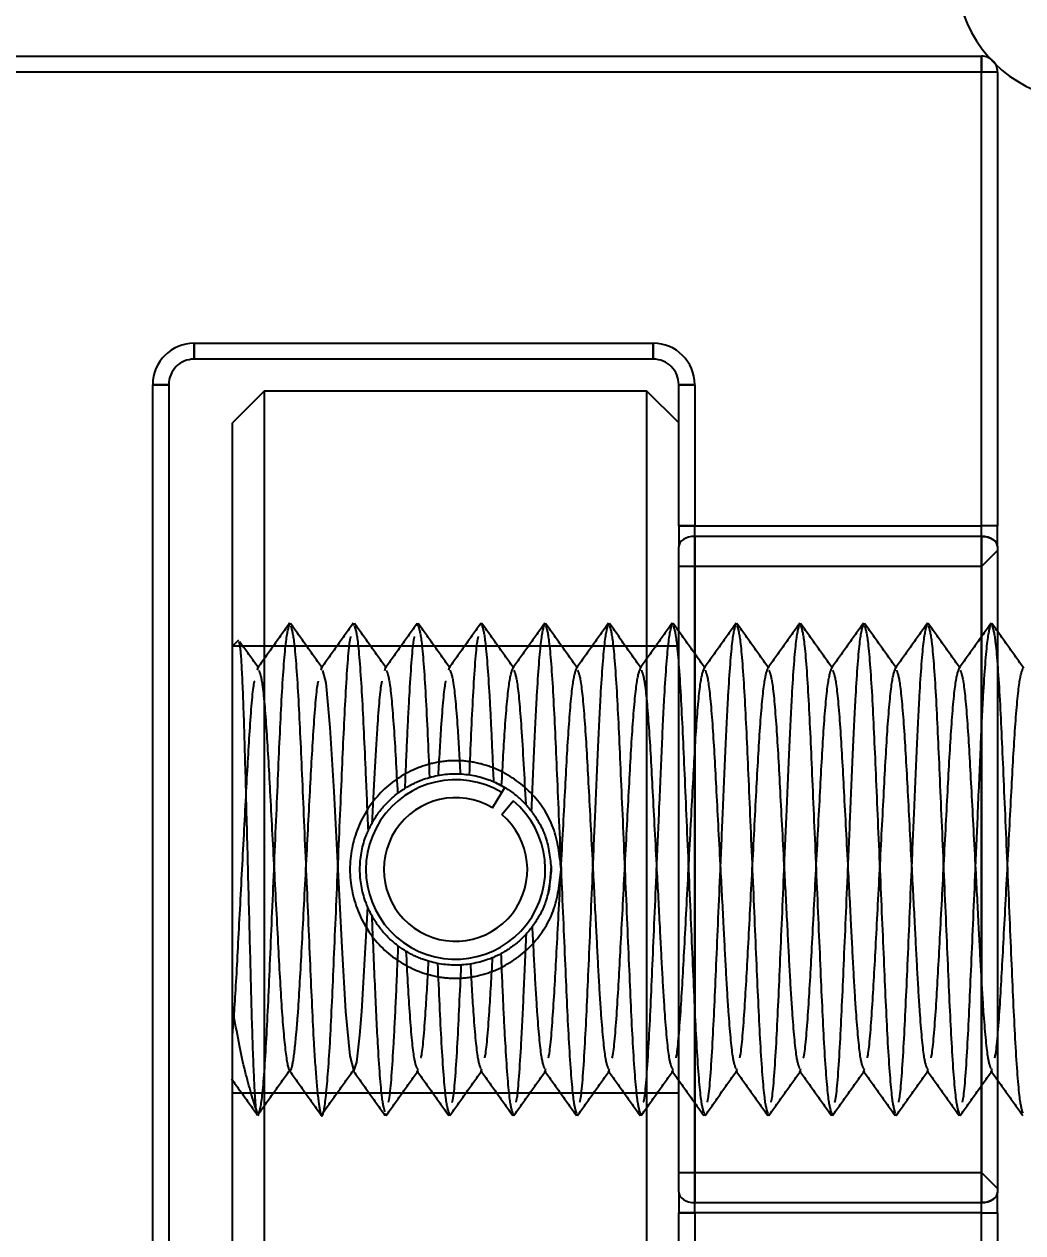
# Model space of a CAD drawing. Header units: metres. Extents: x 0 to 21025, y 0 to 14850.
# Drawn here: x 2786.76 to 2818.08, y 6321.47 to 6359.37 of the extents above; entities that cross this region are included whole.
import ezdxf

# ---------------------------------------------------------------- set-up
doc = ezdxf.new("R2010")
doc.units = ezdxf.units.M
doc.header["$LTSCALE"] = 25
doc.linetypes.add('HIDDEN2', pattern=[4.7625, 3.175, -1.5875])
for name, color, linetype in [('18_COTAS', 7, 'Continuous'), ('SL4', 4, 'Continuous'), ('ST1', 7, 'HIDDEN2')]:
    doc.layers.add(name, color=color, linetype=linetype)
doc.styles.add('ROMANS', font='ROMANS.SHX')
doc.dimstyles.new('25___1-25', dxfattribs={"dimscale": 25, "dimtxt": 2.5, "dimasz": 2, "dimexe": 1.5, "dimexo": 1, "dimgap": 0.5, "dimtad": 1, "dimzin": 12, "dimtxsty": 'ROMANS', "dimcen": 0, "dimclrd": 256, "dimclre": 256, "dimclrt": 3, "dimazin": 3, "dimtfac": 1, "dimtmove": 0, "dimatfit": 0, "dimfxl": 1, "dimlwd": -1, "dimlwe": -1, "dimarcsym": 0})

# ---------------------------------------------------------------- blocks, each defined once
blk = doc.blocks.new('*D49')
at = {"layer": '18_COTAS', "transparency": 16777216}
for p, q in [((2751.773, 6357.865), (2751.773, 7037.945)), ((5720.748, 6357.865), (5720.748, 7037.945)), ((2801.773, 7000.445), (5670.748, 7000.445))]:
    blk.add_line(p, q, dxfattribs=at)
for points in [[(2801.773, 7008.778), (2801.773, 6992.112), (2751.773, 7000.445)], [(5670.748, 7008.778), (5670.748, 6992.112), (5720.748, 7000.445)]]:
    blk.add_solid(points, dxfattribs=at)
at = {"layer": 'Defpoints', "color": 0, "transparency": 16777216}
for p in [(5720.748, 7000.445), (2751.773, 6332.865), (5720.748, 6332.865)]:
    blk.add_point(p, dxfattribs=at)
at = {"layer": '18_COTAS', "color": 3, "transparency": 16777216, "insert": (4236.26, 7050.147), "char_height": 62.5, "attachment_point": 5, "style": 'ROMANS'}
blk.add_mtext('2968,98', dxfattribs=at)

msp = doc.modelspace()

# ---------------------------------------------------------------- linework, layer by layer
at = {"layer": 'SL4'}
msp.add_arc((2820.008, 6360.985), 4, 133.5552, 273.4151, dxfattribs=at)
at = {"layer": 'ST1'}
for p, q in [((2784.443, 6358.365), (2816.793, 6358.365)), ((2816.793, 6358.365), (2816.793, 6357.865)), ((2816.793, 6357.865), (2816.793, 6358.365)), ((2816.793, 6357.865), (2784.443, 6357.865)), ((2816.793, 6343.636), (2816.793, 6357.865)), ((2817.293, 6357.865), (2816.793, 6357.865)), ((2817.293, 6357.865), (2816.793, 6357.865)), ((2817.293, 6357.865), (2817.293, 6343.636)), ((2792.093, 6349.365), (2792.093, 6348.865)), ((2792.093, 6349.365), (2806.493, 6349.365)), ((2792.093, 6348.865), (2792.093, 6349.365)), ((2806.493, 6349.365), (2806.493, 6348.865)), ((2806.493, 6348.865), (2806.493, 6349.365)), ((2806.493, 6348.865), (2792.093, 6348.865)), ((2790.793, 6317.665), (2790.793, 6348.065)), ((2790.793, 6348.065), (2791.293, 6348.065)), ((2791.293, 6348.065), (2790.793, 6348.065)), ((2791.293, 6348.065), (2791.293, 6317.665)), ((2807.793, 6348.065), (2807.293, 6348.065)), ((2807.293, 6343.636), (2807.293, 6348.065)), ((2807.293, 6348.065), (2807.793, 6348.065)), ((2807.793, 6348.065), (2807.793, 6343.636)), ((2794.293, 6347.865), (2793.293, 6346.865)), ((2794.293, 6347.865), (2794.293, 6317.865)), ((2806.293, 6347.865), (2794.293, 6347.865)), ((2806.293, 6317.865), (2806.293, 6347.865)), ((2807.293, 6346.865), (2806.293, 6347.865)), ((2793.293, 6318.865), (2793.293, 6346.865)), ((2807.793, 6343.636), (2807.293, 6343.636)), ((2807.293, 6343.636), (2807.293, 6342.983)), ((2807.293, 6343.636), (2807.793, 6343.636)), ((2807.793, 6343.309), (2807.793, 6343.636)), ((2807.793, 6343.636), (2816.793, 6343.636)), ((2807.793, 6343.309), (2807.793, 6343.636)), ((2816.793, 6343.309), (2816.793, 6343.636)), ((2817.293, 6343.636), (2816.793, 6343.636)), ((2817.293, 6343.636), (2816.793, 6343.636)), ((2816.793, 6343.309), (2816.793, 6343.636)), ((2817.293, 6342.983), (2817.293, 6343.636)), ((2807.793, 6343.309), (2807.793, 6322.421)), ((2816.793, 6343.309), (2807.793, 6343.309)), ((2807.793, 6322.421), (2807.793, 6343.309)), ((2816.793, 6322.421), (2816.793, 6343.309)), ((2816.793, 6343.309), (2816.793, 6342.365)), ((2807.293, 6322.748), (2807.293, 6342.983)), ((2817.293, 6342.865), (2816.793, 6342.365)), ((2817.293, 6342.983), (2817.293, 6322.748)), ((2816.793, 6342.365), (2807.293, 6342.365)), ((2816.793, 6342.365), (2816.793, 6332.865)), ((2797.083, 6340.516), (2797.099, 6340.593)), ((2799.081, 6340.508), (2799.099, 6340.593)), ((2801.082, 6340.513), (2801.099, 6340.593)), ((2793.481, 6340.053), (2793.293, 6339.865)), ((2807.293, 6339.865), (2793.293, 6339.865)), ((2794.08, 6339.112), (2794.099, 6339.187)), ((2796.08, 6339.112), (2796.099, 6339.187)), ((2798.078, 6339.106), (2798.099, 6339.187)), ((2800.079, 6339.111), (2800.099, 6339.187)), ((2801.479, 6335.621), (2801.836, 6335.438)), ((2801.74, 6335.277), (2801.836, 6335.438)), ((2801.45, 6334.795), (2801.74, 6335.277)), ((2802.22, 6335.165), (2802.276, 6335.116)), ((2801.738, 6334.59), (2802.099, 6335.021)), ((2816.793, 6332.865), (2816.793, 6323.365)), ((2799.099, 6326.544), (2799.12, 6326.624)), ((2801.099, 6326.544), (2801.118, 6326.619)), ((2803.099, 6326.544), (2803.119, 6326.623)), ((2805.099, 6326.544), (2805.119, 6326.623)), ((2807.099, 6326.544), (2807.119, 6326.623)), ((2809.099, 6326.544), (2809.119, 6326.623)), ((2811.099, 6326.544), (2811.119, 6326.623)), ((2813.099, 6326.544), (2813.119, 6326.623)), ((2815.099, 6326.544), (2815.119, 6326.623)), ((2817.099, 6326.544), (2817.119, 6326.623)), ((2793.293, 6325.865), (2807.293, 6325.865)), ((2794.02, 6325.391), (2794.073, 6325.221)), ((2798.099, 6325.138), (2798.117, 6325.223)), ((2800.099, 6325.138), (2800.116, 6325.217)), ((2802.099, 6325.138), (2802.117, 6325.226)), ((2804.099, 6325.138), (2804.117, 6325.226)), ((2806.099, 6325.138), (2806.117, 6325.226)), ((2808.099, 6325.138), (2808.117, 6325.226)), ((2810.099, 6325.138), (2810.117, 6325.226)), ((2812.099, 6325.138), (2812.117, 6325.226)), ((2814.099, 6325.138), (2814.117, 6325.226)), ((2816.099, 6325.138), (2816.117, 6325.226)), ((2807.293, 6323.365), (2816.793, 6323.365)), ((2816.793, 6323.365), (2817.293, 6322.865)), ((2816.793, 6323.365), (2816.793, 6322.421)), ((2807.293, 6322.748), (2807.293, 6322.095)), ((2817.293, 6322.095), (2817.293, 6322.748)), ((2807.793, 6322.421), (2816.793, 6322.421)), ((2807.793, 6322.095), (2807.793, 6322.421)), ((2807.793, 6322.095), (2807.793, 6322.421)), ((2816.793, 6322.095), (2816.793, 6322.421)), ((2816.793, 6322.095), (2816.793, 6322.421)), ((2807.293, 6322.095), (2807.793, 6322.095)), ((2807.293, 6317.665), (2807.293, 6322.095)), ((2807.793, 6322.095), (2807.293, 6322.095)), ((2816.793, 6322.095), (2807.793, 6322.095)), ((2807.793, 6322.095), (2807.793, 6317.665)), ((2816.793, 6322.095), (2817.293, 6322.095)), ((2816.793, 6307.865), (2816.793, 6322.095)), ((2816.793, 6322.095), (2817.293, 6322.095)), ((2817.293, 6322.095), (2817.293, 6307.865))]:
    msp.add_line(p, q, dxfattribs=at)
at = {"layer": 'ST1', "flags": 128}
for points in [[(2807.793, 6343.309), (2807.695, 6343.303), (2807.601, 6343.284), (2807.515, 6343.254), (2807.439, 6343.214), (2807.377, 6343.164), (2807.331, 6343.108), (2807.302, 6343.047), (2807.293, 6342.983)], [(2807.793, 6343.309), (2807.695, 6343.303), (2807.601, 6343.284), (2807.515, 6343.254), (2807.439, 6343.214), (2807.377, 6343.164), (2807.331, 6343.108), (2807.302, 6343.047), (2807.293, 6342.983)], [(2816.793, 6343.309), (2816.89, 6343.303), (2816.984, 6343.284), (2817.071, 6343.254), (2817.146, 6343.214), (2817.208, 6343.164), (2817.255, 6343.108), (2817.283, 6343.047), (2817.293, 6342.983)], [(2817.293, 6342.983), (2817.283, 6343.047), (2817.255, 6343.108), (2817.208, 6343.164), (2817.146, 6343.214), (2817.071, 6343.254), (2816.984, 6343.284), (2816.89, 6343.303), (2816.793, 6343.309)], [(2796.121, 6339.101), (2796.221, 6338.712), (2796.353, 6337.315), (2796.47, 6335.307), (2796.599, 6332.865), (2796.728, 6330.423), (2796.844, 6328.416), (2796.977, 6327.018), (2797.099, 6326.544), (2797.191, 6326.822), (2797.293, 6327.668), (2797.353, 6328.416), (2797.47, 6330.423), (2797.536, 6331.681), (2797.536, 6331.681)], [(2803.291, 6332.981), (2803.228, 6332.246), (2803.187, 6332.075)], [(2807.293, 6322.748), (2807.302, 6322.684), (2807.331, 6322.623), (2807.377, 6322.566), (2807.439, 6322.517), (2807.515, 6322.476), (2807.601, 6322.446), (2807.695, 6322.428), (2807.793, 6322.421)], [(2807.293, 6322.748), (2807.302, 6322.684), (2807.331, 6322.623), (2807.377, 6322.566), (2807.439, 6322.517), (2807.515, 6322.476), (2807.601, 6322.446), (2807.695, 6322.428), (2807.793, 6322.421)], [(2817.293, 6322.748), (2817.283, 6322.684), (2817.255, 6322.623), (2817.208, 6322.566), (2817.146, 6322.517), (2817.071, 6322.476), (2816.984, 6322.446), (2816.89, 6322.428), (2816.793, 6322.421)], [(2816.793, 6322.421), (2816.89, 6322.428), (2816.984, 6322.446), (2817.071, 6322.476), (2817.146, 6322.517), (2817.208, 6322.566), (2817.255, 6322.623), (2817.283, 6322.684), (2817.293, 6322.748)]]:
    msp.add_lwpolyline(points, dxfattribs=at)
at = {"layer": 'ST1'}
for centre, radius, start, end in [((2816.793, 6357.865), 0.5, 0, 90), ((2792.093, 6348.065), 1.3, 90, 180), ((2792.093, 6348.065), 1.3, 90, 180), ((2806.493, 6348.065), 1.3, 0, 90), ((2806.493, 6348.065), 1.3, 0, 90), ((2792.093, 6348.065), 0.8, 90, 180), ((2806.493, 6348.065), 0.8, 0, 90), ((2800.293, 6332.865), 2.813, 59.0347, 50.0347), ((2800.293, 6332.865), 2.25, 59.0347, 50.0347)]:
    msp.add_arc(centre, radius, start, end, dxfattribs=at)
for points, knots in [([(2795.084, 6340.583), (2794.917, 6340.348), (2794.582, 6339.878), (2794.247, 6339.409), (2794.08, 6339.174)], [0, 0, 0, 0, 0.5000673, 1, 1, 1, 1]), ([(2794.099, 6325.138), (2794.139, 6325.253), (2794.219, 6325.485), (2794.356, 6327.271), (2794.468, 6329.829), (2794.599, 6332.865), (2794.729, 6335.902), (2794.842, 6338.46), (2794.978, 6340.246), (2795.059, 6340.478), (2795.099, 6340.593)], [0, 0, 0, 0, 0.124094, 0.251439, 0.373757, 0.5, 0.626243, 0.748561, 0.875906, 1, 1, 1, 1]), ([(2796.12, 6339.17), (2795.953, 6339.405), (2795.618, 6339.874), (2795.284, 6340.344), (2795.117, 6340.578)], [0, 0, 0, 0, 0.499945, 1, 1, 1, 1]), ([(2795.118, 6340.501), (2795.152, 6340.399), (2795.226, 6340.173), (2795.356, 6338.454), (2795.468, 6335.904), (2795.599, 6332.864), (2795.729, 6329.833), (2795.83, 6327.544), (2795.932, 6326.093), (2796.021, 6325.312), (2796.112, 6325.008), (2796.22, 6325.539), (2796.356, 6327.256), (2796.468, 6329.833), (2796.599, 6332.861), (2796.729, 6335.913), (2796.842, 6338.42), (2796.947, 6339.924), (2796.999, 6340.13), (2797.01, 6340.173)], [0, 0, 0, 0, 0.055189, 0.122515, 0.187183, 0.253927, 0.32067, 0.385338, 0.430374, 0.475409, 0.518752, 0.584359, 0.651686, 0.716354, 0.783097, 0.84984, 0.914508, 0.981835, 1, 1, 1, 1]), ([(2797.084, 6340.583), (2796.917, 6340.348), (2796.582, 6339.878), (2796.247, 6339.409), (2796.08, 6339.174)], [0, 0, 0, 0, 0.500067, 1, 1, 1, 1]), ([(2798.12, 6339.17), (2797.953, 6339.405), (2797.618, 6339.874), (2797.284, 6340.344), (2797.117, 6340.578)], [0, 0, 0, 0, 0.499945, 1, 1, 1, 1]), ([(2797.118, 6340.501), (2797.152, 6340.399), (2797.226, 6340.173), (2797.356, 6338.453), (2797.453, 6336.243), (2797.521, 6334.677), (2797.547, 6334.073)], [0, 0, 0, 0, 0.242398, 0.538103, 0.822134, 1, 1, 1, 1]), ([(2799.082, 6340.581), (2798.915, 6340.346), (2798.581, 6339.876), (2798.246, 6339.407), (2798.079, 6339.172)], [0, 0, 0, 0, 0.500062, 1, 1, 1, 1]), ([(2800.118, 6339.173), (2799.951, 6339.408), (2799.616, 6339.877), (2799.282, 6340.347), (2799.115, 6340.581)], [0, 0, 0, 0, 0.499939, 1, 1, 1, 1]), ([(2799.116, 6340.511), (2799.15, 6340.406), (2799.226, 6340.177), (2799.356, 6338.457), (2799.435, 6336.652), (2799.474, 6335.752)], [0, 0, 0, 0, 0.295689, 0.648778, 1, 1, 1, 1]), ([(2801.083, 6340.582), (2800.916, 6340.347), (2800.582, 6339.878), (2800.247, 6339.408), (2800.08, 6339.174)], [0, 0, 0, 0, 0.500055, 1, 1, 1, 1]), ([(2802.118, 6339.174), (2801.95, 6339.408), (2801.616, 6339.878), (2801.281, 6340.347), (2801.114, 6340.582)], [0, 0, 0, 0, 0.499944, 1, 1, 1, 1]), ([(2801.116, 6340.513), (2801.15, 6340.411), (2801.226, 6340.186), (2801.335, 6338.711), (2801.418, 6337.086), (2801.46, 6336.106), (2801.48, 6335.62)], [0, 0, 0, 0, 0.291458, 0.637889, 0.820537, 1, 1, 1, 1]), ([(2803.089, 6340.588), (2802.922, 6340.354), (2802.588, 6339.884), (2802.253, 6339.415), (2802.086, 6339.181)], [0, 0, 0, 0, 0.5000352, 1, 1, 1, 1]), ([(2802.677, 6334.686), (2802.706, 6335.355), (2802.762, 6336.689), (2802.855, 6338.624), (2802.978, 6340.248), (2803.059, 6340.479), (2803.099, 6340.593)], [0, 0, 0, 0, 0.204631, 0.408185, 0.707919, 1, 1, 1, 1]), ([(2804.118, 6339.173), (2803.951, 6339.408), (2803.616, 6339.877), (2803.282, 6340.347), (2803.115, 6340.581)], [0, 0, 0, 0, 0.499937, 1, 1, 1, 1]), ([(2803.116, 6340.511), (2803.15, 6340.408), (2803.226, 6340.181), (2803.356, 6338.455), (2803.468, 6335.903), (2803.599, 6332.865), (2803.729, 6329.827), (2803.842, 6327.276), (2803.972, 6325.551), (2804.047, 6325.325), (2804.081, 6325.222)], [0, 0, 0, 0, 0.110571, 0.242596, 0.369408, 0.50029, 0.631172, 0.757984, 0.890008, 1, 1, 1, 1]), ([(2805.089, 6340.588), (2804.922, 6340.354), (2804.588, 6339.884), (2804.253, 6339.415), (2804.086, 6339.181)], [0, 0, 0, 0, 0.500035, 1, 1, 1, 1]), ([(2804.19, 6325.569), (2804.2, 6325.61), (2804.252, 6325.815), (2804.356, 6327.312), (2804.468, 6329.816), (2804.581, 6332.465), (2804.682, 6334.789), (2804.762, 6336.684), (2804.855, 6338.626), (2804.978, 6340.247), (2805.059, 6340.479), (2805.099, 6340.593)], [0, 0, 0, 0, 0.035067, 0.175217, 0.309833, 0.448769, 0.532422, 0.628103, 0.72328, 0.863429, 1, 1, 1, 1]), ([(2806.118, 6339.173), (2805.951, 6339.408), (2805.616, 6339.877), (2805.282, 6340.347), (2805.115, 6340.581)], [0, 0, 0, 0, 0.499937, 1, 1, 1, 1]), ([(2805.116, 6340.511), (2805.15, 6340.408), (2805.226, 6340.181), (2805.356, 6338.455), (2805.468, 6335.903), (2805.599, 6332.865), (2805.729, 6329.827), (2805.842, 6327.276), (2805.972, 6325.551), (2806.047, 6325.325), (2806.081, 6325.222)], [0, 0, 0, 0, 0.110571, 0.242596, 0.369408, 0.50029, 0.631172, 0.757984, 0.890008, 1, 1, 1, 1]), ([(2807.089, 6340.588), (2806.922, 6340.354), (2806.588, 6339.884), (2806.253, 6339.415), (2806.086, 6339.181)], [0, 0, 0, 0, 0.500035, 1, 1, 1, 1]), ([(2806.19, 6325.569), (2806.2, 6325.61), (2806.252, 6325.815), (2806.356, 6327.312), (2806.468, 6329.816), (2806.581, 6332.465), (2806.682, 6334.789), (2806.762, 6336.684), (2806.855, 6338.626), (2806.978, 6340.247), (2807.059, 6340.479), (2807.099, 6340.593)], [0, 0, 0, 0, 0.035067, 0.175217, 0.309833, 0.448769, 0.532422, 0.628103, 0.72328, 0.863429, 1, 1, 1, 1]), ([(2808.118, 6339.173), (2807.951, 6339.408), (2807.616, 6339.877), (2807.282, 6340.347), (2807.115, 6340.581)], [0, 0, 0, 0, 0.499937, 1, 1, 1, 1]), ([(2807.116, 6340.511), (2807.15, 6340.408), (2807.226, 6340.181), (2807.356, 6338.455), (2807.468, 6335.903), (2807.599, 6332.865), (2807.729, 6329.827), (2807.842, 6327.276), (2807.972, 6325.551), (2808.047, 6325.325), (2808.081, 6325.222)], [0, 0, 0, 0, 0.110571, 0.242596, 0.369408, 0.50029, 0.631172, 0.757984, 0.890008, 1, 1, 1, 1]), ([(2809.089, 6340.588), (2808.922, 6340.354), (2808.588, 6339.884), (2808.253, 6339.415), (2808.086, 6339.181)], [0, 0, 0, 0, 0.500035, 1, 1, 1, 1]), ([(2808.19, 6325.569), (2808.2, 6325.61), (2808.252, 6325.815), (2808.356, 6327.312), (2808.468, 6329.816), (2808.581, 6332.465), (2808.682, 6334.789), (2808.762, 6336.684), (2808.855, 6338.626), (2808.978, 6340.247), (2809.059, 6340.479), (2809.099, 6340.593)], [0, 0, 0, 0, 0.035067, 0.175217, 0.309833, 0.448769, 0.532422, 0.628103, 0.72328, 0.863429, 1, 1, 1, 1]), ([(2810.118, 6339.173), (2809.951, 6339.408), (2809.616, 6339.877), (2809.282, 6340.347), (2809.115, 6340.581)], [0, 0, 0, 0, 0.499937, 1, 1, 1, 1]), ([(2809.116, 6340.511), (2809.15, 6340.408), (2809.226, 6340.181), (2809.356, 6338.455), (2809.468, 6335.903), (2809.599, 6332.865), (2809.729, 6329.827), (2809.842, 6327.276), (2809.972, 6325.551), (2810.047, 6325.325), (2810.081, 6325.222)], [0, 0, 0, 0, 0.110571, 0.242596, 0.369408, 0.50029, 0.631172, 0.757984, 0.890008, 1, 1, 1, 1]), ([(2811.089, 6340.588), (2810.922, 6340.354), (2810.588, 6339.884), (2810.253, 6339.415), (2810.086, 6339.181)], [0, 0, 0, 0, 0.500035, 1, 1, 1, 1]), ([(2810.19, 6325.569), (2810.2, 6325.61), (2810.252, 6325.815), (2810.356, 6327.312), (2810.468, 6329.816), (2810.581, 6332.465), (2810.682, 6334.789), (2810.762, 6336.684), (2810.855, 6338.626), (2810.978, 6340.247), (2811.059, 6340.479), (2811.099, 6340.593)], [0, 0, 0, 0, 0.035067, 0.175217, 0.309833, 0.448769, 0.532422, 0.628103, 0.72328, 0.863429, 1, 1, 1, 1]), ([(2812.118, 6339.173), (2811.951, 6339.408), (2811.616, 6339.877), (2811.282, 6340.347), (2811.115, 6340.581)], [0, 0, 0, 0, 0.499937, 1, 1, 1, 1]), ([(2811.116, 6340.511), (2811.15, 6340.408), (2811.226, 6340.181), (2811.356, 6338.455), (2811.468, 6335.903), (2811.599, 6332.865), (2811.729, 6329.827), (2811.842, 6327.276), (2811.972, 6325.551), (2812.047, 6325.325), (2812.081, 6325.222)], [0, 0, 0, 0, 0.1105714, 0.242596, 0.3694081, 0.5002899, 0.6311716, 0.7579837, 0.8900083, 1, 1, 1, 1]), ([(2813.089, 6340.588), (2812.922, 6340.354), (2812.588, 6339.884), (2812.253, 6339.415), (2812.086, 6339.181)], [0, 0, 0, 0, 0.5000352, 1, 1, 1, 1]), ([(2812.19, 6325.569), (2812.2, 6325.61), (2812.252, 6325.815), (2812.356, 6327.312), (2812.468, 6329.816), (2812.581, 6332.465), (2812.682, 6334.789), (2812.762, 6336.684), (2812.855, 6338.626), (2812.978, 6340.247), (2813.059, 6340.479), (2813.099, 6340.593)], [0, 0, 0, 0, 0.035067, 0.175217, 0.309833, 0.448769, 0.532422, 0.628103, 0.72328, 0.863429, 1, 1, 1, 1]), ([(2814.118, 6339.173), (2813.951, 6339.408), (2813.616, 6339.877), (2813.282, 6340.347), (2813.115, 6340.581)], [0, 0, 0, 0, 0.499937, 1, 1, 1, 1]), ([(2813.116, 6340.511), (2813.15, 6340.408), (2813.226, 6340.181), (2813.356, 6338.455), (2813.468, 6335.903), (2813.599, 6332.865), (2813.729, 6329.827), (2813.842, 6327.276), (2813.972, 6325.551), (2814.047, 6325.325), (2814.081, 6325.222)], [0, 0, 0, 0, 0.110571, 0.242596, 0.369408, 0.50029, 0.631172, 0.757984, 0.890008, 1, 1, 1, 1]), ([(2815.089, 6340.588), (2814.922, 6340.354), (2814.588, 6339.884), (2814.253, 6339.415), (2814.086, 6339.181)], [0, 0, 0, 0, 0.500035, 1, 1, 1, 1]), ([(2814.19, 6325.569), (2814.2, 6325.61), (2814.252, 6325.815), (2814.356, 6327.312), (2814.468, 6329.816), (2814.581, 6332.465), (2814.682, 6334.789), (2814.762, 6336.684), (2814.855, 6338.626), (2814.978, 6340.247), (2815.059, 6340.479), (2815.099, 6340.593)], [0, 0, 0, 0, 0.035067, 0.175217, 0.309833, 0.448769, 0.532422, 0.628103, 0.72328, 0.863429, 1, 1, 1, 1]), ([(2816.118, 6339.173), (2815.951, 6339.408), (2815.616, 6339.877), (2815.282, 6340.347), (2815.115, 6340.581)], [0, 0, 0, 0, 0.499937, 1, 1, 1, 1]), ([(2815.116, 6340.511), (2815.15, 6340.408), (2815.226, 6340.181), (2815.356, 6338.455), (2815.468, 6335.903), (2815.599, 6332.865), (2815.729, 6329.827), (2815.842, 6327.276), (2815.972, 6325.551), (2816.047, 6325.325), (2816.081, 6325.222)], [0, 0, 0, 0, 0.1105714, 0.242596, 0.3694081, 0.5002899, 0.6311716, 0.7579837, 0.8900083, 1, 1, 1, 1]), ([(2817.089, 6340.588), (2816.922, 6340.354), (2816.588, 6339.884), (2816.253, 6339.415), (2816.086, 6339.181)], [0, 0, 0, 0, 0.500035, 1, 1, 1, 1]), ([(2816.19, 6325.569), (2816.2, 6325.61), (2816.252, 6325.815), (2816.356, 6327.312), (2816.468, 6329.816), (2816.581, 6332.465), (2816.682, 6334.789), (2816.762, 6336.684), (2816.855, 6338.626), (2816.978, 6340.247), (2817.059, 6340.479), (2817.099, 6340.593)], [0, 0, 0, 0, 0.035067, 0.175217, 0.309833, 0.448769, 0.532422, 0.628103, 0.72328, 0.863429, 1, 1, 1, 1]), ([(2818.118, 6339.173), (2817.951, 6339.408), (2817.616, 6339.877), (2817.282, 6340.347), (2817.115, 6340.581)], [0, 0, 0, 0, 0.499937, 1, 1, 1, 1]), ([(2817.116, 6340.511), (2817.15, 6340.408), (2817.226, 6340.181), (2817.356, 6338.455), (2817.468, 6335.903), (2817.599, 6332.865), (2817.729, 6329.827), (2817.842, 6327.276), (2817.972, 6325.551), (2818.047, 6325.325), (2818.081, 6325.222)], [0, 0, 0, 0, 0.110571, 0.242596, 0.369408, 0.50029, 0.631172, 0.757984, 0.890008, 1, 1, 1, 1]), ([(2793.494, 6339.987), (2793.509, 6339.938), (2793.545, 6339.825), (2793.608, 6338.71), (2793.669, 6336.924), (2793.727, 6334.634), (2793.794, 6332.114), (2793.857, 6329.628), (2793.913, 6327.483), (2793.972, 6326.049), (2794.007, 6325.576), (2794.02, 6325.391)], [0, 0, 0, 0, 0.090478, 0.207223, 0.323986, 0.440682, 0.560107, 0.67999, 0.799823, 0.921933, 1, 1, 1, 1]), ([(2794.12, 6339.17), (2793.953, 6339.405), (2793.754, 6339.684), (2793.555, 6339.963), (2793.523, 6340.008)], [0, 0, 0, 0, 0.840196, 1, 1, 1, 1]), ([(2798.709, 6335.413), (2798.731, 6335.94), (2798.775, 6337.002), (2798.861, 6338.67), (2798.946, 6339.92), (2798.998, 6340.124), (2799.009, 6340.166)], [0, 0, 0, 0, 0.233736, 0.470506, 0.891834, 1, 1, 1, 1]), ([(2800.727, 6335.834), (2800.765, 6336.693), (2800.842, 6338.442), (2800.946, 6339.92), (2800.999, 6340.127), (2801.01, 6340.17)], [0, 0, 0, 0, 0.43311, 0.881305, 1, 1, 1, 1]), ([(2794.121, 6339.101), (2794.154, 6339.019), (2794.227, 6338.835), (2794.356, 6337.437), (2794.468, 6335.351), (2794.599, 6332.864), (2794.729, 6330.385), (2794.842, 6328.277), (2794.978, 6326.872), (2795.09, 6326.421), (2795.19, 6326.735), (2795.279, 6327.472), (2795.376, 6328.658), (2795.468, 6330.386), (2795.599, 6332.861), (2795.729, 6335.362), (2795.841, 6337.397), (2795.94, 6338.59), (2795.987, 6338.755), (2795.992, 6338.773)], [0, 0, 0, 0, 0.054355, 0.122451, 0.187854, 0.255359, 0.322864, 0.388267, 0.456363, 0.522717, 0.573502, 0.626043, 0.657603, 0.723006, 0.790511, 0.858016, 0.923419, 0.991515, 1, 1, 1, 1]), ([(2798.121, 6339.101), (2798.154, 6339.018), (2798.228, 6338.831), (2798.356, 6337.443), (2798.434, 6335.978), (2798.473, 6335.25)], [0, 0, 0, 0, 0.2868465, 0.6462038, 1, 1, 1, 1]), ([(2800.119, 6339.109), (2800.152, 6339.025), (2800.227, 6338.838), (2800.344, 6337.572), (2800.412, 6336.366), (2800.441, 6335.862)], [0, 0, 0, 0, 0.321437, 0.716078, 1, 1, 1, 1]), ([(2801.737, 6335.495), (2801.772, 6336.134), (2801.846, 6337.498), (2801.978, 6338.899), (2802.059, 6339.092), (2802.099, 6339.187)], [0, 0, 0, 0, 0.308421, 0.65869, 1, 1, 1, 1]), ([(2802.118, 6339.111), (2802.152, 6339.027), (2802.227, 6338.839), (2802.362, 6337.374), (2802.446, 6335.761), (2802.491, 6334.907)], [0, 0, 0, 0, 0.278083, 0.617433, 1, 1, 1, 1]), ([(2803.207, 6326.962), (2803.211, 6326.979), (2803.258, 6327.144), (2803.356, 6328.334), (2803.468, 6330.369), (2803.599, 6332.869), (2803.729, 6335.348), (2803.842, 6337.442), (2803.978, 6338.903), (2804.059, 6339.093), (2804.099, 6339.187)], [0, 0, 0, 0, 0.016472, 0.159469, 0.29681, 0.438567, 0.580323, 0.717664, 0.860661, 1, 1, 1, 1]), ([(2804.119, 6339.109), (2804.152, 6339.026), (2804.227, 6338.841), (2804.356, 6337.437), (2804.468, 6335.352), (2804.587, 6333.088), (2804.691, 6331.132), (2804.768, 6329.61), (2804.858, 6328.126), (2804.971, 6326.89), (2805.045, 6326.706), (2805.078, 6326.624)], [0, 0, 0, 0, 0.10803, 0.240749, 0.368218, 0.499785, 0.595794, 0.677584, 0.759725, 0.892443, 1, 1, 1, 1]), ([(2805.207, 6326.962), (2805.211, 6326.979), (2805.258, 6327.144), (2805.356, 6328.334), (2805.468, 6330.369), (2805.599, 6332.869), (2805.729, 6335.348), (2805.842, 6337.442), (2805.978, 6338.903), (2806.059, 6339.093), (2806.099, 6339.187)], [0, 0, 0, 0, 0.016472, 0.159469, 0.29681, 0.438567, 0.580323, 0.717664, 0.860661, 1, 1, 1, 1]), ([(2806.119, 6339.109), (2806.152, 6339.026), (2806.227, 6338.841), (2806.356, 6337.437), (2806.468, 6335.352), (2806.587, 6333.088), (2806.691, 6331.132), (2806.768, 6329.61), (2806.858, 6328.126), (2806.971, 6326.89), (2807.045, 6326.706), (2807.078, 6326.624)], [0, 0, 0, 0, 0.10803, 0.240749, 0.368218, 0.499785, 0.595794, 0.677584, 0.759725, 0.892443, 1, 1, 1, 1]), ([(2807.207, 6326.962), (2807.211, 6326.979), (2807.258, 6327.144), (2807.356, 6328.334), (2807.468, 6330.369), (2807.599, 6332.869), (2807.729, 6335.348), (2807.842, 6337.442), (2807.978, 6338.903), (2808.059, 6339.093), (2808.099, 6339.187)], [0, 0, 0, 0, 0.016472, 0.159469, 0.29681, 0.438567, 0.580323, 0.717664, 0.860661, 1, 1, 1, 1]), ([(2808.119, 6339.109), (2808.152, 6339.026), (2808.227, 6338.841), (2808.356, 6337.437), (2808.468, 6335.352), (2808.587, 6333.088), (2808.691, 6331.132), (2808.768, 6329.61), (2808.858, 6328.126), (2808.971, 6326.89), (2809.045, 6326.706), (2809.078, 6326.624)], [0, 0, 0, 0, 0.10803, 0.240749, 0.368218, 0.499785, 0.595794, 0.677584, 0.759725, 0.892443, 1, 1, 1, 1]), ([(2809.207, 6326.962), (2809.211, 6326.979), (2809.258, 6327.144), (2809.356, 6328.334), (2809.468, 6330.369), (2809.599, 6332.869), (2809.729, 6335.348), (2809.842, 6337.442), (2809.978, 6338.903), (2810.059, 6339.093), (2810.099, 6339.187)], [0, 0, 0, 0, 0.016472, 0.159469, 0.29681, 0.438567, 0.580323, 0.717664, 0.860661, 1, 1, 1, 1]), ([(2810.119, 6339.109), (2810.152, 6339.026), (2810.227, 6338.841), (2810.356, 6337.437), (2810.468, 6335.352), (2810.587, 6333.088), (2810.691, 6331.132), (2810.768, 6329.61), (2810.858, 6328.126), (2810.971, 6326.89), (2811.045, 6326.706), (2811.078, 6326.624)], [0, 0, 0, 0, 0.10803, 0.240749, 0.368218, 0.499785, 0.595794, 0.677584, 0.759725, 0.892443, 1, 1, 1, 1]), ([(2811.207, 6326.962), (2811.211, 6326.979), (2811.258, 6327.144), (2811.356, 6328.334), (2811.468, 6330.369), (2811.599, 6332.869), (2811.729, 6335.348), (2811.842, 6337.442), (2811.978, 6338.903), (2812.059, 6339.093), (2812.099, 6339.187)], [0, 0, 0, 0, 0.016472, 0.159469, 0.29681, 0.438567, 0.580323, 0.717664, 0.860661, 1, 1, 1, 1]), ([(2812.119, 6339.109), (2812.152, 6339.026), (2812.227, 6338.841), (2812.356, 6337.437), (2812.468, 6335.352), (2812.587, 6333.088), (2812.691, 6331.132), (2812.768, 6329.61), (2812.858, 6328.126), (2812.971, 6326.89), (2813.045, 6326.706), (2813.078, 6326.624)], [0, 0, 0, 0, 0.10803, 0.240749, 0.368218, 0.499785, 0.595794, 0.677584, 0.759725, 0.892443, 1, 1, 1, 1]), ([(2813.207, 6326.962), (2813.211, 6326.979), (2813.258, 6327.144), (2813.356, 6328.334), (2813.468, 6330.369), (2813.599, 6332.869), (2813.729, 6335.348), (2813.842, 6337.442), (2813.978, 6338.903), (2814.059, 6339.093), (2814.099, 6339.187)], [0, 0, 0, 0, 0.016472, 0.159469, 0.29681, 0.438567, 0.580323, 0.717664, 0.860661, 1, 1, 1, 1]), ([(2814.119, 6339.109), (2814.152, 6339.026), (2814.227, 6338.841), (2814.356, 6337.437), (2814.468, 6335.352), (2814.587, 6333.088), (2814.691, 6331.132), (2814.768, 6329.61), (2814.858, 6328.126), (2814.971, 6326.89), (2815.045, 6326.706), (2815.078, 6326.624)], [0, 0, 0, 0, 0.10803, 0.240749, 0.368218, 0.499785, 0.595794, 0.677584, 0.759725, 0.892443, 1, 1, 1, 1]), ([(2815.207, 6326.962), (2815.211, 6326.979), (2815.258, 6327.144), (2815.356, 6328.334), (2815.468, 6330.369), (2815.599, 6332.869), (2815.729, 6335.348), (2815.842, 6337.442), (2815.978, 6338.903), (2816.059, 6339.093), (2816.099, 6339.187)], [0, 0, 0, 0, 0.016472, 0.159469, 0.29681, 0.438567, 0.580323, 0.717664, 0.860661, 1, 1, 1, 1]), ([(2816.119, 6339.109), (2816.152, 6339.026), (2816.227, 6338.841), (2816.356, 6337.437), (2816.468, 6335.352), (2816.587, 6333.088), (2816.691, 6331.132), (2816.768, 6329.61), (2816.858, 6328.126), (2816.971, 6326.89), (2817.045, 6326.706), (2817.078, 6326.624)], [0, 0, 0, 0, 0.10803, 0.240749, 0.368218, 0.499785, 0.595794, 0.677584, 0.759725, 0.892443, 1, 1, 1, 1]), ([(2817.207, 6326.962), (2817.211, 6326.979), (2817.258, 6327.144), (2817.356, 6328.334), (2817.468, 6330.369), (2817.599, 6332.869), (2817.729, 6335.348), (2817.842, 6337.442), (2817.978, 6338.903), (2818.059, 6339.093), (2818.099, 6339.187)], [0, 0, 0, 0, 0.016472, 0.159469, 0.29681, 0.438567, 0.580323, 0.717664, 0.860661, 1, 1, 1, 1]), ([(2793.293, 6327.668), (2793.313, 6327.907), (2793.376, 6328.64), (2793.468, 6330.392), (2793.599, 6332.859), (2793.729, 6335.362), (2793.841, 6337.397), (2793.94, 6338.59), (2793.987, 6338.755), (2793.992, 6338.773)], [0, 0, 0, 0, 0.084395, 0.259289, 0.439805, 0.620321, 0.795214, 0.97731, 1, 1, 1, 1]), ([(2797.676, 6334.333), (2797.705, 6334.887), (2797.762, 6335.991), (2797.854, 6337.542), (2797.94, 6338.586), (2797.986, 6338.751), (2797.991, 6338.767)], [0, 0, 0, 0, 0.276775, 0.551923, 0.95464, 1, 1, 1, 1]), ([(2799.754, 6335.817), (2799.784, 6336.329), (2799.852, 6337.535), (2799.94, 6338.589), (2799.987, 6338.754), (2799.992, 6338.772)], [0, 0, 0, 0, 0.397161, 0.934201, 1, 1, 1, 1]), ([(2803.607, 6332.865), (2803.555, 6332.419), (2803.452, 6331.528), (2802.697, 6330.394), (2801.778, 6329.764), (2800.944, 6329.5), (2800.293, 6329.433), (2799.641, 6329.5), (2798.808, 6329.764), (2797.88, 6330.395), (2797.157, 6331.531), (2796.889, 6332.868), (2797.156, 6334.204), (2797.882, 6335.337), (2798.81, 6335.967), (2799.643, 6336.231), (2800.295, 6336.298), (2800.947, 6336.231), (2801.781, 6335.965), (2802.7, 6335.334), (2803.454, 6334.201), (2803.556, 6333.312), (2803.607, 6332.865)], [0, 0, 0, 0, 0.063254, 0.126083, 0.18816, 0.21934, 0.250016, 0.280654, 0.311903, 0.373981, 0.436829, 0.500147, 0.563337, 0.626079, 0.688178, 0.719404, 0.750099, 0.780751, 0.812019, 0.874106, 0.936826, 1, 1, 1, 1]), ([(2803.293, 6332.865), (2803.259, 6333.211), (2803.204, 6333.766), (2802.851, 6334.474), (2802.433, 6335.006), (2801.9, 6335.428), (2801.19, 6335.768), (2800.295, 6335.925), (2799.399, 6335.77), (2798.689, 6335.429), (2798.155, 6335.009), (2797.734, 6334.477), (2797.391, 6333.769), (2797.232, 6332.867), (2797.39, 6331.965), (2797.733, 6331.255), (2798.154, 6330.723), (2798.687, 6330.302), (2799.397, 6329.962), (2800.292, 6329.806), (2801.188, 6329.961), (2801.897, 6330.301), (2802.431, 6330.722), (2802.85, 6331.254), (2803.204, 6331.963), (2803.259, 6332.519), (2803.293, 6332.865)], [0, 0, 0, 0, 0.054664, 0.087847, 0.12489, 0.162369, 0.195715, 0.249886, 0.304122, 0.337463, 0.374911, 0.412004, 0.44521, 0.499837, 0.554656, 0.58791, 0.62502, 0.662463, 0.695791, 0.74998, 0.804136, 0.837458, 0.874902, 0.912018, 0.94526, 1, 1, 1, 1]), ([(2797.661, 6331.425), (2797.693, 6330.681), (2797.755, 6329.201), (2797.852, 6327.148), (2797.969, 6325.584), (2798.041, 6325.361), (2798.072, 6325.265)], [0, 0, 0, 0, 0.230435, 0.45783, 0.765666, 1, 1, 1, 1]), ([(2802.694, 6331.067), (2802.719, 6330.58), (2802.769, 6329.605), (2802.858, 6328.128), (2802.971, 6326.889), (2803.045, 6326.706), (2803.078, 6326.624)], [0, 0, 0, 0, 0.202348, 0.405562, 0.733905, 1, 1, 1, 1]), ([(2802.19, 6325.569), (2802.2, 6325.61), (2802.252, 6325.814), (2802.341, 6327.115), (2802.432, 6328.952), (2802.485, 6330.215), (2802.512, 6330.846)], [0, 0, 0, 0, 0.098283, 0.491075, 0.745487, 1, 1, 1, 1]), ([(2798.189, 6325.565), (2798.199, 6325.607), (2798.252, 6325.811), (2798.338, 6327.076), (2798.425, 6328.791), (2798.472, 6329.908), (2798.495, 6330.463)], [0, 0, 0, 0, 0.105934, 0.518606, 0.760431, 1, 1, 1, 1]), ([(2798.734, 6330.302), (2798.77, 6329.64), (2798.845, 6328.25), (2798.971, 6326.891), (2799.046, 6326.704), (2799.079, 6326.62)], [0, 0, 0, 0, 0.333228, 0.699872, 1, 1, 1, 1]), ([(2801.713, 6330.223), (2801.734, 6329.715), (2801.777, 6328.692), (2801.862, 6327.031), (2801.972, 6325.547), (2802.047, 6325.322), (2802.082, 6325.22)], [0, 0, 0, 0, 0.184203, 0.371207, 0.713612, 1, 1, 1, 1]), ([(2799.207, 6326.963), (2799.212, 6326.98), (2799.258, 6327.145), (2799.347, 6328.213), (2799.417, 6329.449), (2799.447, 6329.987)], [0, 0, 0, 0, 0.059793, 0.590417, 1, 1, 1, 1]), ([(2799.726, 6329.919), (2799.764, 6329.041), (2799.842, 6327.261), (2799.972, 6325.553), (2800.048, 6325.323), (2800.082, 6325.218)], [0, 0, 0, 0, 0.346128, 0.701455, 1, 1, 1, 1]), ([(2800.188, 6325.56), (2800.199, 6325.603), (2800.251, 6325.81), (2800.355, 6327.283), (2800.432, 6329.021), (2800.47, 6329.871)], [0, 0, 0, 0, 0.119451, 0.5693505, 1, 1, 1, 1]), ([(2800.755, 6329.901), (2800.784, 6329.385), (2800.853, 6328.165), (2800.971, 6326.892), (2801.045, 6326.706), (2801.079, 6326.622)], [0, 0, 0, 0, 0.28798, 0.680422, 1, 1, 1, 1]), ([(2801.206, 6326.958), (2801.211, 6326.976), (2801.257, 6327.142), (2801.349, 6328.238), (2801.421, 6329.52), (2801.453, 6330.099)], [0, 0, 0, 0, 0.063212, 0.57766, 1, 1, 1, 1]), ([(2794.02, 6325.391), (2793.896, 6325.787), (2793.659, 6326.544), (2793.411, 6327.873), (2793.293, 6328.506)], [0, 0, 0, 0, 0.523722, 1, 1, 1, 1]), ([(2794.076, 6325.161), (2794.243, 6325.394), (2794.577, 6325.861), (2794.911, 6326.327), (2795.078, 6326.56)], [0, 0, 0, 0, 0.500017, 1, 1, 1, 1]), ([(2795.071, 6326.573), (2795.238, 6326.338), (2795.572, 6325.869), (2795.907, 6325.4), (2796.074, 6325.165)], [0, 0, 0, 0, 0.49995, 1, 1, 1, 1]), ([(2796.076, 6325.161), (2796.243, 6325.394), (2796.577, 6325.861), (2796.911, 6326.327), (2797.078, 6326.56)], [0, 0, 0, 0, 0.500017, 1, 1, 1, 1]), ([(2797.071, 6326.573), (2797.238, 6326.338), (2797.572, 6325.869), (2797.907, 6325.4), (2798.074, 6325.165)], [0, 0, 0, 0, 0.49995, 1, 1, 1, 1]), ([(2798.115, 6325.15), (2798.282, 6325.385), (2798.617, 6325.854), (2798.952, 6326.324), (2799.119, 6326.559)], [0, 0, 0, 0, 0.500062, 1, 1, 1, 1]), ([(2799.08, 6326.557), (2799.247, 6326.322), (2799.582, 6325.853), (2799.916, 6325.384), (2800.083, 6325.149)], [0, 0, 0, 0, 0.499945, 1, 1, 1, 1]), ([(2800.114, 6325.149), (2800.281, 6325.383), (2800.616, 6325.853), (2800.95, 6326.322), (2801.118, 6326.557)], [0, 0, 0, 0, 0.500057, 1, 1, 1, 1]), ([(2801.079, 6326.558), (2801.247, 6326.323), (2801.581, 6325.854), (2801.916, 6325.384), (2802.083, 6325.149)], [0, 0, 0, 0, 0.499943, 1, 1, 1, 1]), ([(2802.116, 6325.151), (2802.283, 6325.386), (2802.617, 6325.855), (2802.951, 6326.324), (2803.119, 6326.558)], [0, 0, 0, 0, 0.50003, 1, 1, 1, 1]), ([(2803.079, 6326.558), (2803.246, 6326.324), (2803.581, 6325.854), (2803.915, 6325.385), (2804.083, 6325.15)], [0, 0, 0, 0, 0.4999404, 1, 1, 1, 1]), ([(2804.116, 6325.151), (2804.283, 6325.386), (2804.617, 6325.855), (2804.951, 6326.324), (2805.119, 6326.558)], [0, 0, 0, 0, 0.50003, 1, 1, 1, 1]), ([(2805.079, 6326.558), (2805.246, 6326.324), (2805.581, 6325.854), (2805.915, 6325.385), (2806.083, 6325.15)], [0, 0, 0, 0, 0.4999404, 1, 1, 1, 1]), ([(2806.116, 6325.151), (2806.283, 6325.386), (2806.617, 6325.855), (2806.951, 6326.324), (2807.119, 6326.558)], [0, 0, 0, 0, 0.50003, 1, 1, 1, 1]), ([(2807.079, 6326.558), (2807.246, 6326.324), (2807.581, 6325.854), (2807.915, 6325.385), (2808.083, 6325.15)], [0, 0, 0, 0, 0.49994, 1, 1, 1, 1]), ([(2808.116, 6325.151), (2808.283, 6325.386), (2808.617, 6325.855), (2808.951, 6326.324), (2809.119, 6326.558)], [0, 0, 0, 0, 0.50003, 1, 1, 1, 1]), ([(2809.079, 6326.558), (2809.246, 6326.324), (2809.581, 6325.854), (2809.915, 6325.385), (2810.083, 6325.15)], [0, 0, 0, 0, 0.4999404, 1, 1, 1, 1]), ([(2810.116, 6325.151), (2810.283, 6325.386), (2810.617, 6325.855), (2810.951, 6326.324), (2811.119, 6326.558)], [0, 0, 0, 0, 0.50003, 1, 1, 1, 1]), ([(2811.079, 6326.558), (2811.246, 6326.324), (2811.581, 6325.854), (2811.915, 6325.385), (2812.083, 6325.15)], [0, 0, 0, 0, 0.49994, 1, 1, 1, 1]), ([(2812.116, 6325.151), (2812.283, 6325.386), (2812.617, 6325.855), (2812.951, 6326.324), (2813.119, 6326.558)], [0, 0, 0, 0, 0.50003, 1, 1, 1, 1]), ([(2813.079, 6326.558), (2813.246, 6326.324), (2813.581, 6325.854), (2813.915, 6325.385), (2814.083, 6325.15)], [0, 0, 0, 0, 0.4999404, 1, 1, 1, 1]), ([(2814.116, 6325.151), (2814.283, 6325.386), (2814.617, 6325.855), (2814.951, 6326.324), (2815.119, 6326.558)], [0, 0, 0, 0, 0.50003, 1, 1, 1, 1]), ([(2815.079, 6326.558), (2815.246, 6326.324), (2815.581, 6325.854), (2815.915, 6325.385), (2816.083, 6325.15)], [0, 0, 0, 0, 0.49994, 1, 1, 1, 1]), ([(2816.116, 6325.151), (2816.283, 6325.386), (2816.617, 6325.855), (2816.951, 6326.324), (2817.119, 6326.558)], [0, 0, 0, 0, 0.50003, 1, 1, 1, 1]), ([(2817.079, 6326.558), (2817.246, 6326.324), (2817.581, 6325.854), (2817.915, 6325.385), (2818.083, 6325.15)], [0, 0, 0, 0, 0.4999404, 1, 1, 1, 1]), ([(2793.266, 6326.299), (2793.368, 6326.156), (2793.637, 6325.778), (2793.907, 6325.4), (2794.074, 6325.165)], [0, 0, 0, 0, 0.379096, 1, 1, 1, 1])]:
    msp.add_open_spline(points, degree=3, knots=knots, dxfattribs=at)

# ---------------------------------------------------------------- dimensions: what is measured, and where the dimension line sits
at = {"layer": '18_COTAS'}
dim = msp.add_linear_dim(base=(5720.747753191, 7000.445004906), p1=(2751.772753191, 6332.865322837), p2=(5720.747753191, 6332.865322834), dimstyle='25___1-25', dxfattribs=at)
dim.commit()
dim.dimension.update_dxf_attribs({"geometry": '*D49', "text_midpoint": (4236.260253191, 7050.147385859)})

doc.saveas('drawing.dxf')
